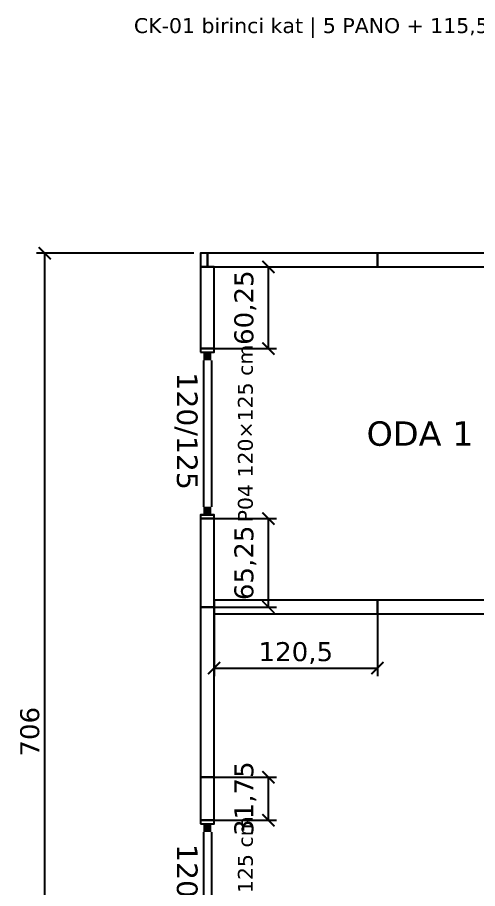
# Model space of a CAD drawing. Header units: centimetres. Extents: x -135 to 4099, y -1176 to 1044.
# Drawn here: x 1971 to 2310, y 237 to 880 of the extents above; entities that cross this region are included whole.
import ezdxf
from ezdxf.enums import TextEntityAlignment as Align

# ---------------------------------------------------------------- set-up
doc = ezdxf.new("R2010")
doc.units = ezdxf.units.CM
for name, color, linetype in [('MONTAJ_OZEL_OLCU', 6, 'Continuous'), ('MONTAJ_OZEL_PANO', 6, 'Continuous'), ('MONTAJ_STANDART', 7, 'Continuous'), ('MONTAJ_YAZI', 4, 'Continuous'), ('ODA_ADLARI', 7, 'Continuous'), ('OLCULER', 7, 'Continuous'), ('PENCERE', 10, 'Continuous')]:
    doc.layers.add(name, color=color, linetype=linetype)
doc.styles.add('PORTMAN', font='DejaVuSans.ttf')
doc.styles.get("Standard").update_dxf_attribs({"font": 'DejaVuSans.ttf'})
doc.dimstyles.new('PORTMAN', dxfattribs={"dimtxt": 14, "dimasz": 9, "dimexe": 6, "dimexo": 5, "dimgap": 4, "dimtad": 1, "dimtxsty": 'PORTMAN', "dimblk": 'ARCHTICK', "dimcen": 2.5, "dimazin": 3, "dimtfac": 0.5, "dimtmove": 2, "dimatfit": 3})

# ---------------------------------------------------------------- blocks, each defined once
blk = doc.blocks.new('BOM_D01_1255p0_DIS_DOLU')
blk.add_lwpolyline([(0, 0), (10, 0), (10, 125.5), (0, 125.5)], close=True)
blk = doc.blocks.new('MNT_BOM_D01_1255p0_DIS_DOLU')
blk.add_blockref('BOM_D01_1255p0_DIS_DOLU', (0, 0))
blk = doc.blocks.new('BOM_I12_1205p0_IC_DOLU')
blk.add_lwpolyline([(0, 0), (10, 0), (10, 120.5), (0, 120.5)], close=True)
blk = doc.blocks.new('MNT_BOM_I12_1205p0_IC_DOLU')
blk.add_blockref('BOM_I12_1205p0_IC_DOLU', (0, 0))
blk = doc.blocks.new('_ARCHTICK')
at = {"color": 0, "linetype": 'BYBLOCK', "const_width": 0.15}
blk.add_lwpolyline([(-0.5, -0.5), (0.5, 0.5)], dxfattribs=at)
blk = doc.blocks.new('BOM_I13_1255p0_IC_DOLU')
blk.add_lwpolyline([(0, 0), (10, 0), (10, 125.5), (0, 125.5)], close=True)
blk = doc.blocks.new('MNT_BOM_I13_1255p0_IC_DOLU')
blk.add_blockref('BOM_I13_1255p0_IC_DOLU', (0, 0))
blk = doc.blocks.new('kaynak-pencere-120x125')
at = {"layer": 'PENCERE', "color": 1}
for p, q in [((53387.01, 8192.86), (53397.01, 8192.86)), ((53389.01, 8186.86), (53389.01, 8078.86)), ((53395.01, 8186.86), (53395.01, 8078.86)), ((53387.01, 8072.86), (53397.01, 8072.86))]:
    blk.add_line(p, q, dxfattribs=at)
for points in [[(53389.01, 8192.86), (53389.01, 8186.86), (53395.01, 8192.86), (53395.01, 8186.86)], [(53389.01, 8072.86), (53389.01, 8078.86), (53395.01, 8072.86), (53395.01, 8078.86)]]:
    blk.add_solid(points, dxfattribs=at)
at = {"layer": 'PENCERE', "color": 0, "lineweight": 25}
blk.add_text('120/125', height=15.217, rotation=270, dxfattribs=at).set_placement((53369.52, 8178.03))
blk = doc.blocks.new('BOM_P04_PENCERE_1200x1250')
at = {"layer": 'PENCERE'}
blk.add_blockref('kaynak-pencere-120x125', (0, 0), dxfattribs=at)
blk = doc.blocks.new('BOM_D09_1255p0_DIS_P120x125')
for points in [[(0, 122.75), (10, 122.75), (10, 125.5), (0, 125.5)], [(0, 0), (10, 0), (10, 2.75), (0, 2.75)]]:
    blk.add_lwpolyline(points, close=True)
at = {"layer": 'PENCERE'}
blk.add_blockref('BOM_P04_PENCERE_1200x1250', (-53387.006, -8070.111), dxfattribs=at)
blk = doc.blocks.new('MNT_BOM_D09_1255p0_DIS_P120x125')
blk.add_blockref('BOM_D09_1255p0_DIS_P120x125', (0, 0))
blk = doc.blocks.new('BOM_D14_317p5_DIS_DOLU')
blk.add_lwpolyline([(0, 0), (10, 0), (10, 31.75), (0, 31.75)], close=True)
blk = doc.blocks.new('MNT_BOM_D14_317p5_DIS_DOLU')
blk.add_blockref('BOM_D14_317p5_DIS_DOLU', (0, 0))
blk = doc.blocks.new('BOM_D15_652p5_DIS_DOLU')
blk.add_lwpolyline([(0, 0), (10, 0), (10, 65.25), (0, 65.25)], close=True)
blk = doc.blocks.new('MNT_BOM_D15_652p5_DIS_DOLU')
blk.add_blockref('BOM_D15_652p5_DIS_DOLU', (0, 0))
blk = doc.blocks.new('BOM_D16_602p5_DIS_DOLU')
blk.add_lwpolyline([(0, 0), (10, 0), (10, 60.25), (0, 60.25)], close=True)
blk = doc.blocks.new('MNT_BOM_D16_602p5_DIS_DOLU')
blk.add_blockref('BOM_D16_602p5_DIS_DOLU', (0, 0))
blk = doc.blocks.new('BOM_B02_DIS_KOSE_50x100')
blk.add_lwpolyline([(0, 0), (5, 0), (5, 10), (0, 10)], close=True)
blk = doc.blocks.new('MNT_BOM_B02_DIS_KOSE_50x100')
blk.add_blockref('BOM_B02_DIS_KOSE_50x100', (0, 0))

msp = doc.modelspace()

# ---------------------------------------------------------------- block references
at = {"layer": 'MONTAJ_OZEL_PANO'}
for name, p in [('MNT_BOM_D16_602p5_DIS_DOLU', (2106, 635.75)), ('MNT_BOM_D15_652p5_DIS_DOLU', (2106, 445)), ('MNT_BOM_D14_317p5_DIS_DOLU', (2106, 287.75))]:
    msp.add_blockref(name, p, dxfattribs=at)
at = {"layer": 'MONTAJ_OZEL_PANO', "rotation": 270}
msp.add_blockref('MNT_BOM_I12_1205p0_IC_DOLU', (2116, 450), dxfattribs=at)
at = {"layer": 'MONTAJ_STANDART'}
for name, p in [('MNT_BOM_B02_DIS_KOSE_50x100', (2106, 696)), ('MNT_BOM_D09_1255p0_DIS_P120x125', (2106, 510.25)), ('MNT_BOM_D01_1255p0_DIS_DOLU', (2106, 319.5)), ('MNT_BOM_D09_1255p0_DIS_P120x125', (2106, 162.25))]:
    msp.add_blockref(name, p, dxfattribs=at)
at = {"layer": 'MONTAJ_STANDART', "rotation": 270}
for name, p in [('MNT_BOM_D01_1255p0_DIS_DOLU', (2111, 706)), ('MNT_BOM_D01_1255p0_DIS_DOLU', (2236.5, 706)), ('MNT_BOM_I13_1255p0_IC_DOLU', (2236.5, 450))]:
    msp.add_blockref(name, p, dxfattribs=at)

# ---------------------------------------------------------------- texts
at = {"layer": 'MONTAJ_YAZI', "style": 'PORTMAN'}
for p in [(2139, 573), (2139, 225)]:
    msp.add_text('P04 120×125 cm', height=11, rotation=90, dxfattribs=at).set_placement(p, align=Align.MIDDLE_CENTER)
msp.add_text('ODA 1', height=18, dxfattribs=at).set_placement((2267.875, 573), align=Align.MIDDLE_CENTER)
at = {"layer": 'ODA_ADLARI', "style": 'PORTMAN'}
msp.add_text('CK-01 birinci kat | 5 PANO + 115,5 cm x 5 PANO + 58,5 cm | 753 × 706 cm | Standart dışı panolar mor ve ölçülü', height=11, dxfattribs=at).set_placement((2482.5, 874), align=Align.MIDDLE_CENTER)

# ---------------------------------------------------------------- dimensions: what is measured, and where the dimension line sits
at = {"layer": 'MONTAJ_OZEL_OLCU'}
for base, p1, p2 in [((2156, 635.75), (2106, 635.75), (2106, 696)), ((2156, 445), (2106, 445), (2106, 510.25)), ((2156, 287.75), (2106, 287.75), (2106, 319.5))]:
    msp.add_linear_dim(base=base, p1=p1, p2=p2, angle=90, dimstyle='PORTMAN', override={"dimtxt": 14, "dimasz": 9, "dimexe": 6, "dimexo": 5, "dimdec": 2, "dimzin": 8, "dimdsep": 44}, dxfattribs=at).render()
msp.add_linear_dim(base=(2116, 400), p1=(2116, 450), p2=(2236.5, 450), dimstyle='PORTMAN', override={"dimtxt": 14, "dimasz": 9, "dimexe": 6, "dimexo": 5, "dimdec": 2, "dimzin": 8, "dimdsep": 44}, dxfattribs=at).render()
at = {"layer": 'OLCULER'}
msp.add_linear_dim(base=(1991, 0), p1=(2106, 0), p2=(2106, 706), angle=90, dimstyle='PORTMAN', override={"dimtxt": 14, "dimasz": 9, "dimexe": 6, "dimexo": 5, "dimdec": 2, "dimzin": 8, "dimdsep": 44}, dxfattribs=at).render()

doc.saveas('drawing.dxf')
